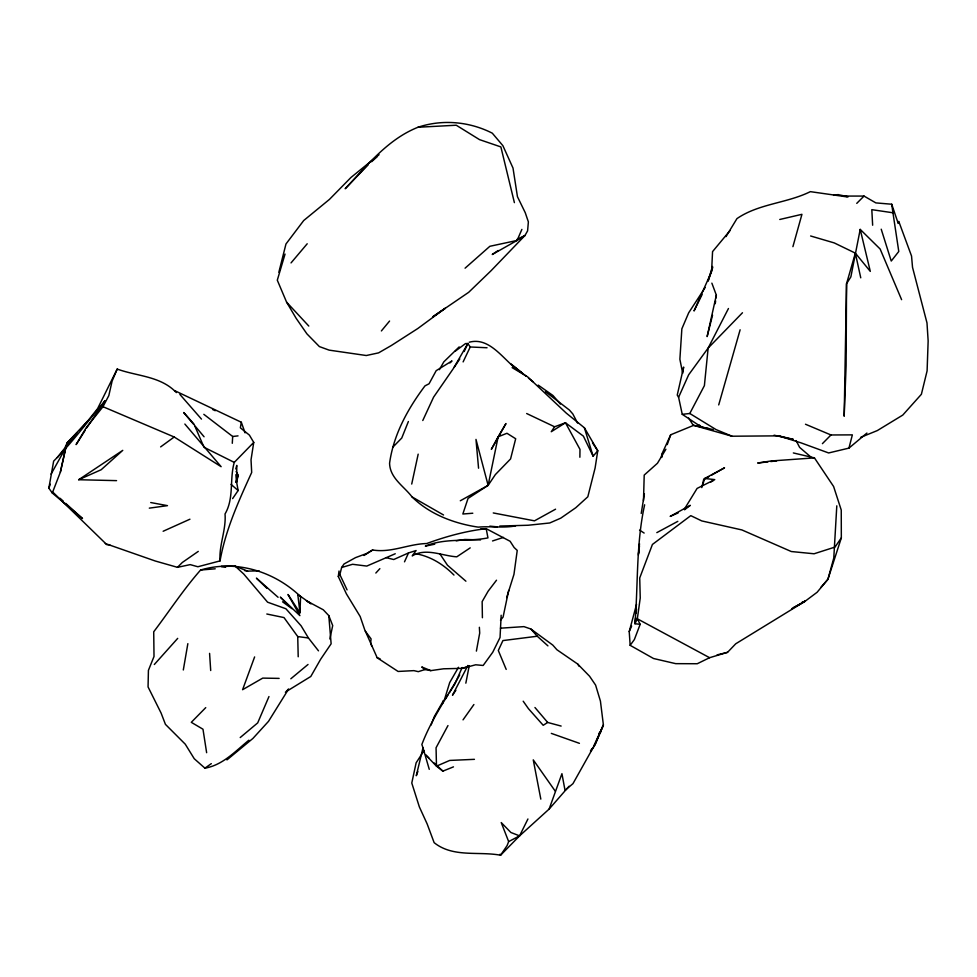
<?xml version="1.0" encoding="UTF-8"?>
<svg xmlns="http://www.w3.org/2000/svg" width="977" height="977" viewBox="0 0 977 977"><rect width="100%" height="100%" fill="white"/><g stroke="black" fill="none" stroke-linecap="round" stroke-linejoin="round"><path stroke-width="1.47" d="M579.874 457.248L579.984 449.371L565.475 422.772L554.582 426.778L551.26 431.724L565.475 422.772L583.403 436.157L593.124 456.21L597.765 450.776L584.393 427.779L566.318 413.161L527.629 376.841L512.143 367.621M643.501 500.676L644.209 475.078L657.448 463.257L665.899 449.249M174.59 390.605L241.319 422.247L240.354 427.828L249.404 435.107L253.739 442.41L234.26 462.39C229.375 479.475 234.272 498.197 225.04 513.963C226.273 530.071 218.897 545.019 220.045 560.896L197.867 566.758L190.197 564.621L177.484 567.332L155.27 561.006L105.272 543.53M282.548 601.795L291.952 608.659L280.338 597.118L299.902 615.644L287.995 594.48L299.963 612.799L300.586 596.593C274.305 571.386 236.068 559.43 200.59 570.031C183.42 589.51 169.363 611.187 153.719 631.789L154.012 656.483L148.419 670.344L148.064 686.929L161.107 713.088L165.431 724.36L185.251 744.169L194.252 758.726L204.926 768.166C222.793 765.138 235.469 751.105 248.866 740.212M644.637 504.779C636.051 543.725 638.189 584.002 634.965 623.729L640.167 624.327L634.366 639.556L630.165 645.333L653.528 658.51L675.705 663.652L697.248 663.737L709.595 657.704L727.56 652.331L735.73 643.794L805.158 601.221L817.114 592.27L827.922 579.3L841.331 537.875L841.246 510.055L833.613 486.509L814.439 457.883L793.336 452.937M836.801 505.83L833.784 558.001L827.922 579.3L820.729 587.556M501.164 615.241L500.041 637.505L492.738 652.27L483.163 665.471L475.689 664.787L462.377 668.341L443.546 668.805L430.796 670.625L424.885 669.563L418.315 671.663L413.906 670.637L398.091 671.455L377.207 657.802L365.386 631.227M232.282 443.302L232.685 436.487L203.827 414.321M638.384 555.095L639.508 543.713M635.587 617.818L634.965 623.729L637.334 618.795L640.24 598.009L639.727 577.944L652.416 544.458L690.776 515.648L701.767 520.924L741.897 529.937L791.297 551.529L814.085 553.776L835.005 547.071L841.331 537.875M636.051 613.385L636.515 608.952M661.405 457.395L661.734 454.378L670.698 434.777L693.352 425.471M638.567 553.58L639.459 546.045M715.249 303.737L715.616 300.867M715.982 297.997L716.336 295.127L711.867 283.147M371.761 646.298L370.698 642.463L371.077 638.897L365.105 630.873L360.183 616.524L346.383 593.833L338.298 576.515L339.031 571.008M253.739 442.41L251.028 459.813L251.687 472.465C238.657 501.006 225.577 529.766 220.045 560.896M65.679 503.338L82.508 518.543L52.294 493.006L48.85 488.146L53.65 461.12C72.457 442.361 87.967 421.002 105.027 400.741L86.721 427.865M641.217 513.475L644.393 493.776M183.31 669.978L187.853 643.66M476.385 651.109L479.707 633.047L479.365 627.295M449.945 362.931L451.985 360.928L436.182 370.674L429.062 383.778L424.995 385.866C407.873 408.667 393.499 434.631 389.579 463.245C389.933 478.217 403.941 486.192 412.074 496.951C429.624 514.268 454.134 523.55 478.217 527.128C490.588 526.041 503.448 528.203 515.587 525.895M465.834 683.167L469.204 665.911M901.6 299.67L880.143 249.025L860.212 229.387L850.857 276.894L846.546 283.721L844.177 416.226L846.106 365.557L846.546 283.721L855.351 253.128L834.26 242.919L810.617 235.982M460.301 500.774L488.134 485.349L498.148 436.792L506.965 433.275L515.685 438.746L510.568 458.934L495.351 474.602L488.134 485.349L468.044 498.417L462.842 514.012L472.795 513.23M508.675 590.426L503.082 617.085L500.493 620.224M51.06 474.138L65.801 447.71L60.366 472.172L52.294 493.006M329.86 639.007L332.705 625.573L328.797 615.62L323.289 609.795L306.448 600.77L311.065 603.774L297.887 594.517M411.72 484.055L418.18 454.146M236.129 471.415L238.168 475.249L236.642 482.247L238.132 490.527L232.624 498.6M60.366 472.172L65.801 447.71M716.336 295.127L707.128 336.601L712.538 315.168M701.804 487.608L703.648 479.609L704.71 478.461L724.531 467.812L711.476 475.188M459.703 674.948C446.636 697.786 431.138 719.841 421.856 744.511L422.992 747.784L416.287 775.714L417.875 771.476M338.298 576.515L339.862 574.598L341.632 567.49L344.014 563.998L355.494 557.647L366.509 553.544L372.664 549.978C391.142 553.116 408.41 543.92 426.693 543.542C445.939 536.471 465.785 531.048 486.18 528.667L510.116 541.282L514.146 547.547L517.236 550.405L513.963 574.366L506.66 597.594M278.848 272.253L285.968 243.994L303.7 220.533L329.457 199.393L350.987 177.46L379.064 154.708M688.663 418.058L693.194 425.239L732.017 436.218L778.632 435.852L800.92 442.825L828.643 452.962L848.94 448.113L852.359 434.875L830.975 434.973L805.488 424.238M630.165 645.333L629.225 631.594L636.528 604.433M712.746 267.368L708.227 280.961M442.764 703.281L443.558 700.46L434.301 716.593L431.077 725.032M235.787 468.948L236.788 465.382L236.642 482.247L235.897 474.688M718.706 404.918L740.126 329.786M792.909 246.668L801.946 214.317L779.768 219.483M285.04 254.081L277.297 280.191L286.603 302.174L296.165 318.343L306.912 333.853L319.394 346.591L329.139 350.132L366.29 355.518L378.587 352.868L391.411 345.467L417.777 328.541L445.243 308.28L432.689 316.878L468.691 292.306L491.126 270.666L524.979 235.481L527.592 230.877L528.374 221.889L525.26 212.717L517.444 196.67L513.01 168.068L502.886 145.671L492.31 133.19C469.448 121.527 442.41 119.096 417.997 127.254C387.686 139.284 366.986 165.675 345.174 188.744L368.28 164.698M444.34 700.02L449.689 682.593L458.518 667.279M708.117 280.741L712.526 266.477M702.219 486.302L704.71 478.461L714.749 479.622L697.102 488.415L684.218 509.42M235.762 482.382L238.168 475.249M424.006 750.69L416.129 762.817L411.781 783.017L419.365 806.929L427.157 823.941L434.13 842.65C453.035 857.843 478.425 851.101 500.578 855.217L519.581 835.86L549.123 809.078L561.934 773.686L565.024 790.356L572.962 783.652L595.433 743.57L603.395 724.983L600.428 701.107L595.604 685.109L589.571 676.231L577.663 664.018L556.939 649.766L552.787 645.089L530.841 628.993L523.941 626.623L500.444 628.187M667.23 444.608L670.698 434.777M254.618 656.923L242.589 689.701L262.74 678.111L279.129 678.392M48.85 488.146L50.316 484.226M527.934 818.982L519.581 835.86L508.663 841.6L507.087 845.618L500.578 855.217L500.053 854.216M408.386 421.514L401.742 438.05L392.669 447.344M176.397 392.607C160.643 376.011 137.305 376.365 117.203 369.074L112.099 381.115L108.826 395.6L102.976 406.701L86.208 427.694L76.108 444.608L85.084 430.442M65.325 446.99L67.12 442.813L87.881 420.806L97.59 408.63L117.203 369.074M268.968 696.552L257.696 722.895L240.208 737.55M629.225 631.594L631.63 626.049M521.889 229.4L517.065 240.452L492.237 254.508L498.16 250.503M462.158 667.511L454.977 683.839L449.432 692.656M713.283 429.599L701.462 427.022L682.251 414.321L678.6 397.285L688.638 374.838L708.142 348.068L742.471 312.75M404.502 561.836L408.52 552.933L416.104 550.539L412.233 555.901C425.996 547.499 442.141 555.925 456.784 556.817L470.206 547.865M464.197 351.525L467.861 343.525L465.528 343.574L455.148 351.268M422.785 420.513L433.593 397.138L453.438 368.439L467.861 343.525L470.23 346.982L487.047 347.751M463.11 361.905L470.23 346.982M702.097 294.578L694.036 310.955L711.586 271.508L712.563 251.602L730.027 230.572M728.451 308.512L708.142 348.068L704.393 385.646L689.786 413.491L682.251 414.321M467.898 665.471L452.485 695.221L455.868 690.336M447.967 725.581L436.06 747.759L436.475 766.163L442.862 771.134L453.475 766.86M498.148 436.792L491.333 449.371L505.964 423.554L498.856 435.595M439.381 369.697L443.827 361.856L459.178 346.896M725.996 236.629L736.951 218.616C758.665 203.643 786.864 203.289 810.348 191.651L847.12 196.902M445.475 698.946L447.845 695.172M705.15 287.543L688.687 312.787L681.861 328.822L679.882 359.267L682.691 373.287L683.631 367.059L677.244 395.074L678.6 397.285M590.462 750.983L592.123 748.516M593.772 746.049L603.395 724.983L594.969 744.975L590.78 751.13M454.232 367.254L459.801 358.938M463.037 719.854L473.906 704.527M496.511 580.204L488.158 591.158L482.149 601.6L482.406 617.733M57.301 457.566L76.817 432.872M381.384 330.934L389.567 321.054M291.036 262.911L307.205 243.774M80.126 429.88L87.881 420.806M549.123 809.078L569.041 786.253M154.317 664.507L177.704 638.372M375.84 573.035L379.87 568.651M205.744 707.629L191.297 722.321L202.984 729.221L206.635 752.705M285.394 692.278L288.606 689.029L268.528 721.331L252.921 738.441L226.969 759.886M822.414 443.656L830.975 434.973M177.484 567.332L182.357 562.447L198.27 551.394M856.756 203.363L864.022 196.072L875.856 202.898L891.72 204.23L898.217 223.452L898.755 221.376L911.541 256.035L912.53 267.356L926.99 322.935L928.15 340.961L927.1 370.869L921.384 394.281L902.785 415.066L877.309 430.576L860.542 437.415M371.578 161.742L377.073 156.809M67.12 442.813L74.264 436.463M465.076 268.186L489.868 246.289L517.065 240.452L524.979 235.481L516.967 239.463M848.94 448.113L866.917 433.067M290.828 678.783L308.024 664.47M684.596 509.762L690.312 505.317L670.173 516.393L678.136 512.949M598.962 733.226L601.063 731.675M160.631 446.904L174.211 437L221.132 466.688L184.861 424.042M204.926 768.166L211.313 763.635M78.673 479.731L122.76 450.36L101.181 469.729L78.673 479.731L116.556 480.635M364.055 555.473L372.664 549.978M561.14 726.07L547.682 722.455L543.2 725.288L528.435 708.655L523.196 701.205M710.865 482.015L713.454 480.428M287.323 690.91L310.796 676.487L320.651 659.243L331.13 643.782L328.797 615.62M703.648 479.609L708.862 476.666M791.858 608.634L805.158 601.221L802.276 602.052M555.571 509.188L534.48 520.839L493.251 512.937M793.409 607.633L805.158 601.221M656.825 532.636L677.818 521.352M408.52 552.933L393.719 559.528L386.22 557.672L366.778 566.074L352.575 564.291L341.632 567.49M163.147 531.256L189.941 519.202M386.22 557.672L395.258 553.751M469.192 342.231C491.602 336.112 505.671 364.018 522.548 373.324L511.081 364.14L526.139 376.243M462.377 668.341L469.204 666.009M492.53 540.953L503.436 537.411M434.741 544.201L425.349 546.119C445.427 537.692 467.47 542.04 487.963 537.887L486.18 528.667L480.843 528.887M717.106 654.883L727.56 652.331M833.589 195.351L838.034 194.606L848.219 196.78M456.198 540.806L464.832 539.475L480.537 539.927M149.31 508.138L167.47 505.646L150.727 502.544M547.926 645.87L537.265 636.235L502.911 640.582L498.307 650.499L506.196 669.404M814.439 457.883L771.122 460.973L757.688 463.025L767.873 461.877M232.685 436.487L238.034 435.876M770.78 461.559L776.605 460.9M200.59 570.031L215.209 568.797M417.997 127.254L456.259 125.227L479.512 139.626L500.871 146.916L514.39 202.63M474.431 759.337L449.713 760.436L436.475 766.163L425.667 754.916L428.891 757.957M499.76 526.053L528.142 525.247L549.733 522.976L560.749 518.164L575.783 507.722L587.824 496.78L595.103 468.007L597.765 450.776L592.502 442.85M259.125 570.849L247.56 571.118L235.176 566.135L221.217 566.477L225.602 567.246M842.846 196.072L864.022 196.072M109.778 544.775L106.835 544.69L53.088 492.384M489.807 526.151L497.11 526.835M266.819 614.008L283.989 617.574L297.729 636.564L308.427 637.981L318.49 650.841M881.217 229.192L891.244 261.054L898.779 251.468L892.954 212.778L871.814 209.664L872.644 225.223M244.641 570.592L247.56 571.118M693.194 425.239L709.168 428.708M774.077 435.18L793.275 439.503M778.632 435.852L793.324 439.357M377.207 657.802L380.053 658.767M551.321 733.385L579.41 743.326M416.165 553.764C430.881 556.585 443.375 564.364 453.963 575.062M519.581 835.86L510.886 832.489L501.225 822.561L508.663 841.6M430.796 670.625L421.746 666.949L424.885 669.563M102.976 406.701L174.211 437M732.017 436.218L716.031 429.575L689.786 413.491M234.26 462.39L203.998 447.258L193.996 424.116L183.713 412.526L193.409 424.079M212.546 409.448L215.233 410.719M526.664 413.527L554.582 426.778M709.595 657.704L637.334 618.795L640.167 624.327M412.074 496.951L443.546 514.989M639.556 530.12L644.148 533.051M538.217 385.109L552.982 395.514L560.407 404.063M545.471 391.692L569.396 410.035L572.815 413.943L577.578 423.065M528.459 378.111L533.1 381.836M810.873 457.041L799.613 447.368L796.121 440.615M465.907 581.205L447.478 565.231L440.041 554.093M231.06 484.384L238.132 490.527M278.079 597.277L256.414 578.14L267.014 588.423M60.073 498.282L63.432 501.311M235.176 566.135L243.676 573.951L267.588 602.198L285.895 608.756L301.087 625.781L308.427 637.981M699.3 425.007L701.462 427.022M434.264 763.025L442.862 771.134M286.603 302.174L308.793 326.049M530.841 628.993L537.265 636.235M179.866 394.39L201.47 419.096M534.944 707.507L547.682 722.455M195.351 426.387L204.071 436.768M555.18 791.065L533.259 759.862L540.818 799.125M577.663 664.018L579.214 666.375M339.862 574.598L347.067 589.864M241.319 422.247L245.068 432.86M584.393 427.779L593.124 456.21M422.992 747.784L429.257 769.326M488.134 485.349L475.982 439.406L478.559 468.203M860.212 229.387L870.299 271.386L855.351 253.128L860.749 277.822M891.72 204.23L892.954 212.778M297.838 594.822L299.963 612.799M209.579 653.369L210.702 670.515M297.729 636.564L298.205 656.776M661.734 454.378L661.759 457.419"/></g></svg>
